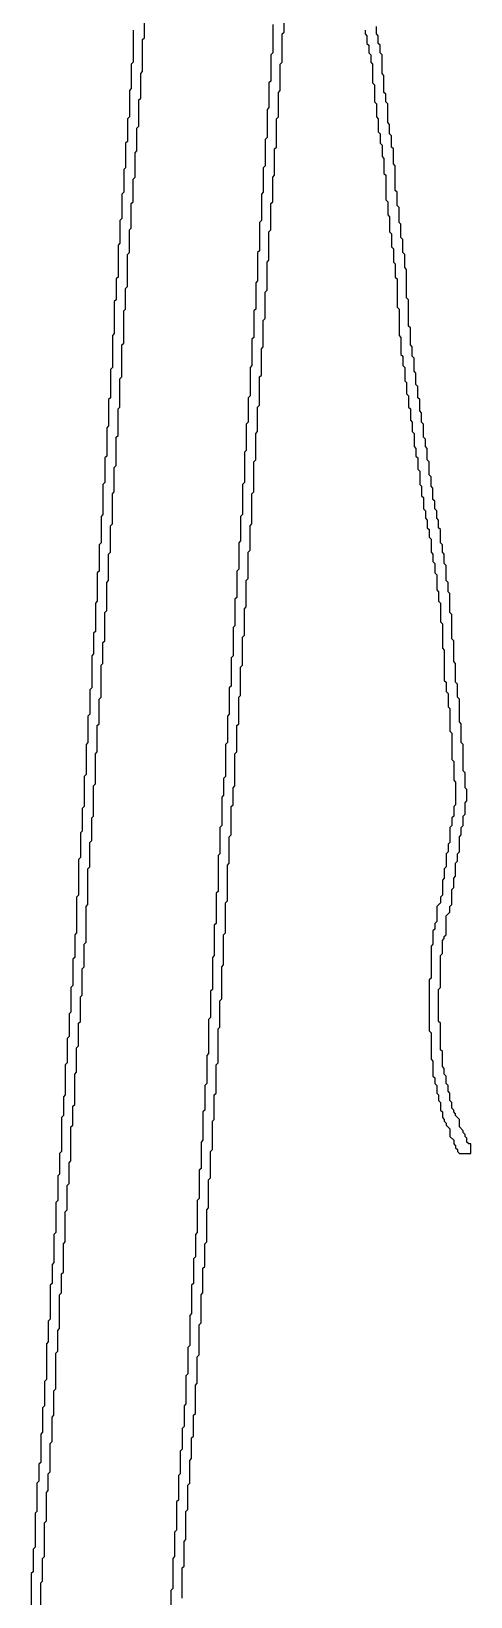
# Model space of a CAD drawing. Header units: metres. Extents: x 0 to 333, y 0 to 424.
# Drawn here: x 10.5 to 29.9, y 70.3 to 139.5 of the extents above; entities that cross this region are included whole.
import ezdxf

# ---------------------------------------------------------------- set-up
doc = ezdxf.new("R2010")
doc.units = ezdxf.units.M

msp = doc.modelspace()

# ---------------------------------------------------------------- linework, layer by layer
for points in [[(10.917, 69.5), (10.917, 70.917), (11, 71), (11, 72), (11.083, 72.083), (11.083, 73.583), (11.167, 73.667), (11.167, 74.917), (11.25, 75), (11.25, 75.75), (11.333, 75.833), (11.333, 77.083), (11.417, 77.167), (11.417, 78.25), (11.5, 78.333), (11.5, 79.417), (11.583, 79.5), (11.583, 81.083), (11.667, 81.167), (11.667, 82.083), (11.75, 82.167), (11.75, 83.667), (11.833, 83.75), (11.833, 84.583), (11.917, 84.667), (11.917, 85.917), (12, 86), (12, 87.333), (12.083, 87.417), (12.083, 88.5), (12.167, 88.583), (12.167, 89.5), (12.25, 89.583), (12.25, 91.083), (12.333, 91.167), (12.333, 92), (12.417, 92.083), (12.417, 93.417), (12.5, 93.5), (12.5, 94.583), (12.583, 94.667), (12.583, 95.667), (12.667, 95.75), (12.667, 96.833), (12.75, 96.917), (12.75, 98.083), (12.833, 98.167), (12.833, 99.167), (12.917, 99.25), (12.917, 100.833), (13, 100.917), (13, 102.5), (13.083, 102.583), (13.083, 103.667), (13.167, 103.75), (13.167, 104.75), (13.25, 104.833), (13.25, 106.167), (13.333, 106.25), (13.333, 107.583), (13.417, 107.667), (13.417, 108.833), (13.5, 108.917), (13.5, 110), (13.583, 110.083), (13.583, 111.5), (13.667, 111.583), (13.667, 112.5), (13.75, 112.583), (13.75, 113.833), (13.833, 113.917), (13.833, 115.167), (13.917, 115.25), (13.917, 116.417), (14, 116.5), (14, 117.667), (14.083, 117.75), (14.083, 119.083), (14.167, 119.167), (14.167, 120.25), (14.25, 120.333), (14.25, 121.583), (14.333, 121.667), (14.333, 122.833), (14.417, 122.917), (14.417, 124.167), (14.5, 124.25), (14.5, 125.667), (14.583, 125.75), (14.583, 127.167), (14.667, 127.25), (14.667, 128.167), (14.75, 128.25), (14.75, 129.667), (14.833, 129.75), (14.833, 130.75), (14.917, 130.833), (14.917, 131.917), (15, 132), (15, 133), (15.083, 133.083), (15.083, 134.167), (15.167, 134.25), (15.167, 135.25), (15.25, 135.333), (15.25, 136.5), (15.333, 136.583), (15.333, 137.667), (15.417, 137.75), (15.417, 139.167), (15.5, 139.25), (15.5, 140.75)], [(17.167, 70.25), (17.167, 71.583), (17.25, 71.667), (17.25, 72.75), (17.333, 72.833), (17.333, 74.083), (17.417, 74.167), (17.417, 75.25), (17.5, 75.333), (17.5, 76.333), (17.583, 76.417), (17.583, 77.333), (17.667, 77.417), (17.667, 78.333), (17.75, 78.417), (17.75, 79.667), (17.833, 79.75), (17.833, 80.917), (17.917, 81), (17.917, 82.333), (18, 82.417), (18, 83.667), (18.083, 83.75), (18.083, 84.833), (18.167, 84.917), (18.167, 85.917), (18.25, 86), (18.25, 87.417), (18.333, 87.5), (18.333, 88.75), (18.417, 88.833), (18.417, 90), (18.5, 90.083), (18.5, 91.333), (18.583, 91.417), (18.583, 92.5), (18.667, 92.583), (18.667, 93.833), (18.75, 93.917), (18.75, 95.417), (18.833, 95.5), (18.833, 96.667), (18.917, 96.75), (18.917, 98.167), (19, 98.25), (19, 99.583), (19.083, 99.667), (19.083, 101), (19.167, 101.083), (19.167, 102.667), (19.25, 102.75), (19.25, 103.917), (19.333, 104), (19.333, 105.25), (19.417, 105.333), (19.417, 106.083), (19.5, 106.167), (19.5, 107.583), (19.583, 107.667), (19.583, 108.833), (19.667, 108.917), (19.667, 110.083), (19.75, 110.167), (19.75, 111.417), (19.833, 111.5), (19.833, 112.75), (19.917, 112.833), (19.917, 114), (20, 114.083), (20, 115.25), (20.083, 115.333), (20.083, 116.5), (20.167, 116.583), (20.167, 117.667), (20.25, 117.75), (20.25, 119.083), (20.333, 119.167), (20.333, 120.5), (20.417, 120.583), (20.417, 121.75), (20.5, 121.833), (20.5, 122.917), (20.583, 123), (20.583, 124.25), (20.667, 124.333), (20.667, 125.5), (20.75, 125.583), (20.75, 126.75), (20.833, 126.833), (20.833, 128), (20.917, 128.083), (20.917, 129.333), (21, 129.417), (21, 130.667), (21.083, 130.75), (21.083, 131.917), (21.167, 132), (21.167, 133.083), (21.25, 133.167), (21.25, 134.333), (21.333, 134.417), (21.333, 135.667), (21.417, 135.75), (21.417, 136.833), (21.5, 136.917), (21.5, 138.083), (21.583, 138.167), (21.583, 139.417), (21.667, 139.5), (21.667, 140.75)], [(21.167, 139.833), (21.167, 138.583), (21.083, 138.5), (21.083, 137.333), (21, 137.25), (21, 136.167), (20.917, 136.083), (20.917, 134.833), (20.833, 134.75), (20.833, 133.583), (20.75, 133.5), (20.75, 132.417), (20.667, 132.333), (20.667, 131.167), (20.583, 131.083), (20.583, 129.833), (20.5, 129.75), (20.5, 128.5), (20.417, 128.417), (20.417, 127.25), (20.333, 127.167), (20.333, 126), (20.25, 125.917), (20.25, 124.75), (20.167, 124.667), (20.167, 123.417), (20.083, 123.333), (20.083, 122.25), (20, 122.167), (20, 121), (19.917, 120.917), (19.917, 119.583), (19.833, 119.5), (19.833, 118.167), (19.75, 118.083), (19.75, 117), (19.667, 116.917), (19.667, 115.75), (19.583, 115.667), (19.583, 114.5), (19.5, 114.417), (19.5, 113.25), (19.417, 113.167), (19.417, 111.917), (19.333, 111.833), (19.333, 110.583), (19.25, 110.5), (19.25, 109.333), (19.167, 109.25), (19.167, 108.083), (19.083, 108), (19.083, 106.583), (19, 106.5), (19, 105.75), (18.917, 105.667), (18.917, 104.417), (18.833, 104.333), (18.833, 103.167), (18.75, 103.083), (18.75, 101.5), (18.667, 101.417), (18.667, 100.083), (18.583, 100), (18.583, 98.667), (18.5, 98.583), (18.5, 97.167), (18.417, 97.083), (18.417, 95.917), (18.333, 95.833), (18.333, 94.333), (18.25, 94.25), (18.25, 93), (18.167, 92.917), (18.167, 91.833), (18.083, 91.75), (18.083, 90.5), (18, 90.417), (18, 89.25), (17.917, 89.167), (17.917, 87.917), (17.833, 87.833), (17.833, 86.417), (17.75, 86.333), (17.75, 85.333), (17.667, 85.25), (17.667, 84.167), (17.583, 84.083), (17.583, 82.833), (17.5, 82.75), (17.5, 81.417), (17.417, 81.333), (17.417, 80.167), (17.333, 80.083), (17.333, 78.833), (17.25, 78.75), (17.25, 77.833), (17.167, 77.75), (17.167, 76.833), (17.083, 76.75), (17.083, 75.75), (17, 75.667), (17, 74.583), (16.917, 74.5), (16.917, 73.25), (16.833, 73.167), (16.833, 72.083), (16.75, 72), (16.75, 70.667), (16.667, 70.583), (16.667, 69.417)], [(15, 139.583), (15, 138.167), (14.917, 138.083), (14.917, 137), (14.833, 136.917), (14.833, 135.75), (14.75, 135.667), (14.75, 134.667), (14.667, 134.583), (14.667, 133.5), (14.583, 133.417), (14.583, 132.417), (14.5, 132.333), (14.5, 131.25), (14.417, 131.167), (14.417, 130.167), (14.333, 130.083), (14.333, 128.667), (14.25, 128.583), (14.25, 127.667), (14.167, 127.583), (14.167, 126.167), (14.083, 126.083), (14.083, 124.667), (14, 124.583), (14, 123.333), (13.917, 123.25), (13.917, 122.083), (13.833, 122), (13.833, 120.75), (13.75, 120.667), (13.75, 119.583), (13.667, 119.5), (13.667, 118.167), (13.583, 118.083), (13.583, 116.917), (13.5, 116.833), (13.5, 115.667), (13.417, 115.583), (13.417, 114.333), (13.333, 114.25), (13.333, 113), (13.25, 112.917), (13.25, 112), (13.167, 111.917), (13.167, 110.5), (13.083, 110.417), (13.083, 109.333), (13, 109.25), (13, 108.083), (12.917, 108), (12.917, 106.667), (12.833, 106.583), (12.833, 105.25), (12.75, 105.167), (12.75, 104.167), (12.667, 104.083), (12.667, 103), (12.583, 102.917), (12.583, 101.333), (12.5, 101.25), (12.5, 99.667), (12.417, 99.583), (12.417, 98.583), (12.333, 98.5), (12.333, 97.333), (12.25, 97.25), (12.25, 96.167), (12.167, 96.083), (12.167, 95.083), (12.083, 95), (12.083, 93.917), (12, 93.833), (12, 92.5), (11.917, 92.417), (11.917, 91.583), (11.833, 91.5), (11.833, 90), (11.75, 89.917), (11.75, 89), (11.667, 88.917), (11.667, 87.833), (11.583, 87.75), (11.583, 86.417), (11.5, 86.333), (11.5, 85.083), (11.417, 85), (11.417, 84.167), (11.333, 84.083), (11.333, 82.583), (11.25, 82.5), (11.25, 81.583), (11.167, 81.5), (11.167, 79.917), (11.083, 79.833), (11.083, 78.75), (11, 78.667), (11, 77.583), (10.917, 77.5), (10.917, 76.25), (10.833, 76.167), (10.833, 75.417), (10.75, 75.333), (10.75, 74.083), (10.667, 74), (10.667, 72.5), (10.583, 72.417), (10.583, 71.417), (10.5, 71.333), (10.5, 69.917)], [(25.25, 139.583), (25.25, 139.417), (25.333, 139.333), (25.333, 139), (25.417, 138.917), (25.417, 138.583), (25.5, 138.5), (25.5, 138.167), (25.583, 138.083), (25.583, 137.25), (25.667, 137.167), (25.667, 136.417), (25.75, 136.333), (25.75, 135.75), (25.833, 135.667), (25.833, 135.083), (25.917, 135), (25.917, 134.583), (26, 134.5), (26, 134), (26.083, 133.917), (26.083, 133.25), (26.167, 133.167), (26.167, 132.083), (26.25, 132), (26.25, 131.417), (26.333, 131.333), (26.333, 130.667), (26.417, 130.583), (26.417, 130), (26.5, 129.917), (26.5, 129.333), (26.583, 129.25), (26.583, 128.667), (26.667, 128.583), (26.667, 127.333), (26.75, 127.25), (26.75, 126.083), (26.833, 126), (26.833, 125.25), (26.917, 125.167), (26.917, 124.75), (27, 124.667), (27, 124.083), (27.083, 124), (27.083, 123.5), (27.167, 123.417), (27.167, 122.917), (27.25, 122.833), (27.25, 122.333), (27.333, 122.25), (27.333, 121.833), (27.417, 121.75), (27.417, 121.167), (27.5, 121.083), (27.5, 120.75), (27.583, 120.667), (27.583, 120.167), (27.667, 120.083), (27.667, 119.5), (27.75, 119.417), (27.75, 119), (27.833, 118.917), (27.833, 118.417), (27.917, 118.333), (27.917, 118), (28, 117.917), (28, 117.583), (28.083, 117.5), (28.083, 117.167), (28.167, 117.083), (28.167, 116.5), (28.25, 116.417), (28.25, 116.083), (28.333, 116), (28.333, 115.583), (28.417, 115.5), (28.417, 114.833), (28.5, 114.75), (28.5, 114.333), (28.583, 114.25), (28.583, 113.417), (28.667, 113.333), (28.667, 112.25), (28.75, 112.167), (28.75, 110.833), (28.833, 110.75), (28.833, 110.333), (28.917, 110.25), (28.917, 109.667), (29, 109.583), (29, 108.583), (29.083, 108.5), (29.083, 107.333), (29.167, 107.25), (29.167, 106.417), (29.25, 106.333), (29.25, 105.333), (29.167, 105.25), (29.167, 104.833), (29.083, 104.75), (29.083, 104.417), (29, 104.333), (29, 103.667), (28.917, 103.583), (28.917, 103.25), (28.833, 103.167), (28.833, 102.583), (28.75, 102.5), (28.75, 102.083), (28.667, 102), (28.667, 101.333), (28.583, 101.25), (28.583, 101), (28.417, 100.833), (28.417, 100.167), (28.333, 100.083), (28.333, 99.833), (28.25, 99.75), (28.25, 99.167), (28.167, 99.083), (28.167, 97.667), (28.083, 97.583), (28.083, 95.333), (28.167, 95.25), (28.167, 94.083), (28.25, 94), (28.25, 93.333), (28.333, 93.25), (28.333, 93), (28.417, 92.917), (28.417, 92.583), (28.5, 92.5), (28.5, 92.25), (28.583, 92.167), (28.583, 91.833), (28.667, 91.75), (28.667, 91.5), (28.75, 91.417), (28.75, 91.333), (28.833, 91.25), (28.833, 91.167), (29, 91), (29, 90.667), (29.167, 90.5), (29.167, 90.333), (29.25, 90.25), (29.25, 90.167), (29.333, 90.083), (29.333, 90), (29.417, 89.917), (29.917, 89.917), (29.917, 90.333), (29.833, 90.333), (29.75, 90.417), (29.75, 90.583), (29.667, 90.667), (29.667, 90.75), (29.583, 90.833), (29.583, 90.917), (29.417, 91.083), (29.417, 91.417), (29.25, 91.583), (29.25, 91.667), (29.167, 91.75), (29.167, 91.833), (29.083, 91.917), (29.083, 92.167), (29, 92.25), (29, 92.583), (28.917, 92.667), (28.917, 92.917), (28.833, 93), (28.833, 93.333), (28.75, 93.417), (28.75, 93.667), (28.667, 93.75), (28.667, 94.417), (28.583, 94.5), (28.583, 95.667), (28.5, 95.75), (28.5, 97.167), (28.583, 97.25), (28.583, 98.667), (28.667, 98.75), (28.667, 99.333), (28.75, 99.417), (28.75, 99.5), (28.833, 99.583), (28.833, 100.417), (29, 100.583), (29, 100.833), (29.083, 100.917), (29.083, 101.583), (29.167, 101.667), (29.167, 102.083), (29.25, 102.167), (29.25, 102.75), (29.333, 102.833), (29.333, 103.167), (29.417, 103.25), (29.417, 103.917), (29.5, 104), (29.5, 104.333), (29.583, 104.417), (29.583, 104.833), (29.667, 104.917), (29.667, 105.417), (29.75, 105.5), (29.75, 106), (29.667, 106.083), (29.667, 106.75), (29.583, 106.833), (29.583, 108), (29.5, 108.083), (29.5, 108.917), (29.417, 109), (29.417, 110), (29.333, 110.083), (29.333, 110.667), (29.25, 110.75), (29.25, 111.583), (29.167, 111.667), (29.167, 112.583), (29.083, 112.667), (29.083, 113.75), (29, 113.833), (29, 114.667), (28.917, 114.75), (28.917, 115.167), (28.833, 115.25), (28.833, 115.917), (28.75, 116), (28.75, 116.417), (28.667, 116.5), (28.667, 116.833), (28.583, 116.917), (28.583, 117.5), (28.5, 117.583), (28.5, 117.917), (28.417, 118), (28.417, 118.333), (28.333, 118.417), (28.333, 118.75), (28.25, 118.833), (28.25, 119.333), (28.167, 119.417), (28.167, 119.833), (28.083, 119.917), (28.083, 120.5), (28, 120.583), (28, 121.083), (27.917, 121.167), (27.917, 121.5), (27.833, 121.583), (27.833, 122.167), (27.75, 122.25), (27.75, 122.667), (27.667, 122.75), (27.667, 123.25), (27.583, 123.333), (27.583, 123.833), (27.5, 123.917), (27.5, 124.417), (27.417, 124.5), (27.417, 125.083), (27.333, 125.167), (27.333, 125.583), (27.25, 125.667), (27.25, 126.417), (27.167, 126.5), (27.167, 127.667), (27.083, 127.75), (27.083, 129), (27, 129.083), (27, 129.667), (26.917, 129.75), (26.917, 130.333), (26.833, 130.417), (26.833, 131), (26.75, 131.083), (26.75, 131.75), (26.667, 131.833), (26.667, 132.417), (26.583, 132.5), (26.583, 133.583), (26.5, 133.667), (26.5, 134.333), (26.417, 134.417), (26.417, 134.917), (26.333, 135), (26.333, 135.417), (26.25, 135.5), (26.25, 136.333), (26.167, 136.417), (26.167, 136.75), (26.083, 136.833), (26.083, 137.583), (26, 137.667), (26, 138.5), (25.917, 138.583), (25.917, 138.917), (25.833, 139), (25.833, 139.333), (25.75, 139.417), (25.75, 139.75)]]:
    msp.add_lwpolyline(points)

doc.saveas('drawing.dxf')
